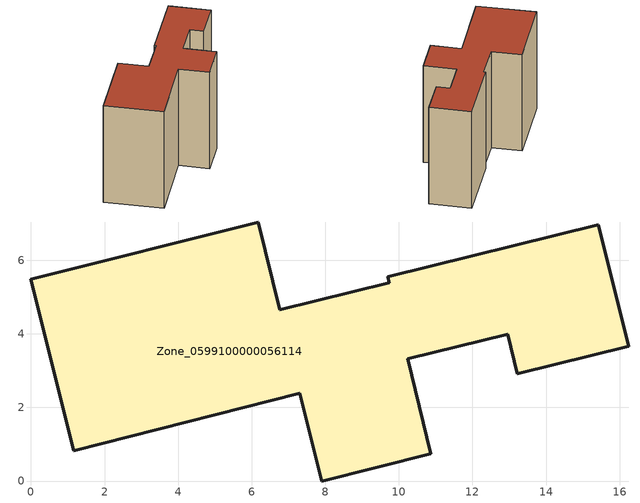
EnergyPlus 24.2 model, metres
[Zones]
Zone_0599100000056114
 floor ground (C_G): 6.76,4.66 9.73,5.39 9.69,5.55 15.42,6.97 16.24,3.66 13.22,2.91 12.96,3.99 10.24,3.32 10.87,0.74 7.9,0 7.31,2.39 1.17,0.82 0,5.48 6.17,7.04 z0
 wall outside (C_F): 16.24,3.66 15.42,6.97 9.69,5.55 9.73,5.39 6.76,4.66 6.17,7.04 0,5.48 1.17,0.82 7.31,2.39 7.9,0 10.87,0.74 10.24,3.32 12.96,3.99 13.22,2.91 16.24,3.66 z0:8.82
 roof outside (C_R): 9.69,5.55 9.73,5.39 6.76,4.66 6.17,7.04 0,5.48 1.17,0.82 7.31,2.39 7.9,0 10.87,0.74 10.24,3.32 12.96,3.99 13.22,2.91 16.24,3.66 15.42,6.97 z8.82
[BUILDING]
Pand.0599100000056114: North Axis=0; Terrain=City; Loads Convergence Tolerance Value=0.04; Temperature Convergence Tolerance Value=0.4; Solar Distribution=FullExterior; Maximum Number of Warmup Days=25; Minimum Number of Warmup Days=1
[Site:Location]
Rotterdam.The.Hague.AP_ZH_NLD Design_Conditions: Latitude=51.96; Longitude=4.45; Time Zone=1; Elevation=-4.5
[SITE:GROUNDTEMPERATURE:BUILDINGSURFACE]
18, 18, 18, 18, 18, 18, 18, 18, 18, 18, 18, 18
[MATERIAL] Thermal Absorptance=0.9; Solar Absorptance=0.7; Visible Absorptance=0.7
Name | Roughness | Thickness | Conductivity | Density | Specific Heat
G.TI.1965-1974 | MediumSmooth | 0.15 | 0.882353 | 540 | 1210
F.TI.1965-1974 | Rough | 0.3 | 0.697674 | 1920 | 840
R.TI.1965-1974 | MediumRough | 0.2 | 0.232558 | 1500 | 1000
[CONSTRUCTION]
C_G: G.TI.1965-1974
C_F: F.TI.1965-1974
C_R: R.TI.1965-1974
[ZONE]
Zone_0599100000056114: Type=1; Multiplier=1; Ceiling Height=Autocalculate; Volume=Autocalculate; Floor Area=autocalculate; Part of Total Floor Area=Yes
[ZONEINFILTRATION:DESIGNFLOWRATE]
Infil_Zone_0599100000056114: Zone or ZoneList or Space or SpaceList=Zone_0599100000056114; Schedule=AlwaysOn; Design Flow Rate Calculation Method=Flow/Area; Flow Rate per Floor Area=0.003; Constant Term Coefficient=1; Temperature Term Coefficient=0; Velocity Term Coefficient=0; Velocity Squared Term Coefficient=0
[HVACTEMPLATE:ZONE:IDEALLOADSAIRSYSTEM]
Zone_0599100000056114: Maximum Heating Supply Air Temperature=50; Minimum Cooling Supply Air Temperature=13; Maximum Heating Supply Air Humidity Ratio=0.0156; Minimum Cooling Supply Air Humidity Ratio=0.0077; Heating Limit=NoLimit; Cooling Limit=NoLimit; Dehumidification Control Type=ConstantSensibleHeatRatio; Cooling Sensible Heat Ratio=0.7; Dehumidification Setpoint=60; Humidification Control Type=None; Humidification Setpoint=30; Outdoor Air Method=None; Outdoor Air Flow Rate per Person=0.00944; Outdoor Air Flow Rate per Zone Floor Area=0; Outdoor Air Flow Rate per Zone=0; Demand Controlled Ventilation Type=None; Outdoor Air Economizer Type=NoEconomizer; Heat Recovery Type=None; Sensible Heat Recovery Effectiveness=0.7; Latent Heat Recovery Effectiveness=0.65
[ZONECONTROL:THERMOSTAT]
ThermostatControl_Zone_0599100000056114: Zone or ZoneList=Zone_0599100000056114; Control Type Schedule=DualSetpointControlType; Control 1=Thermostat_Zone_0599100000056114; Temperature Difference Between Cutout And Setpoint=0
[THERMOSTATSETPOINT:DUALSETPOINT]
Thermostat_Zone_0599100000056114: Heating Setpoint Temperature Schedule=HeatingSetpoint_Zone_0599100000056114; Cooling Setpoint Temperature Schedule=CoolingSetpoint_Zone_0599100000056114
[SCHEDULE:COMPACT]
HeatingSetpoint_Zone_0599100000056114: Through: 12/31, For: AllDays, Until: 24:00, 21
CoolingSetpoint_Zone_0599100000056114: Through: 12/31, For: AllDays, Until: 24:00, 24
DualSetpointControlType: Through: 12/31, For: AllDays, Until: 24:00, 4
AlwaysOn: Through: 12/31, For: AllDays, Until: 24:00, 1
